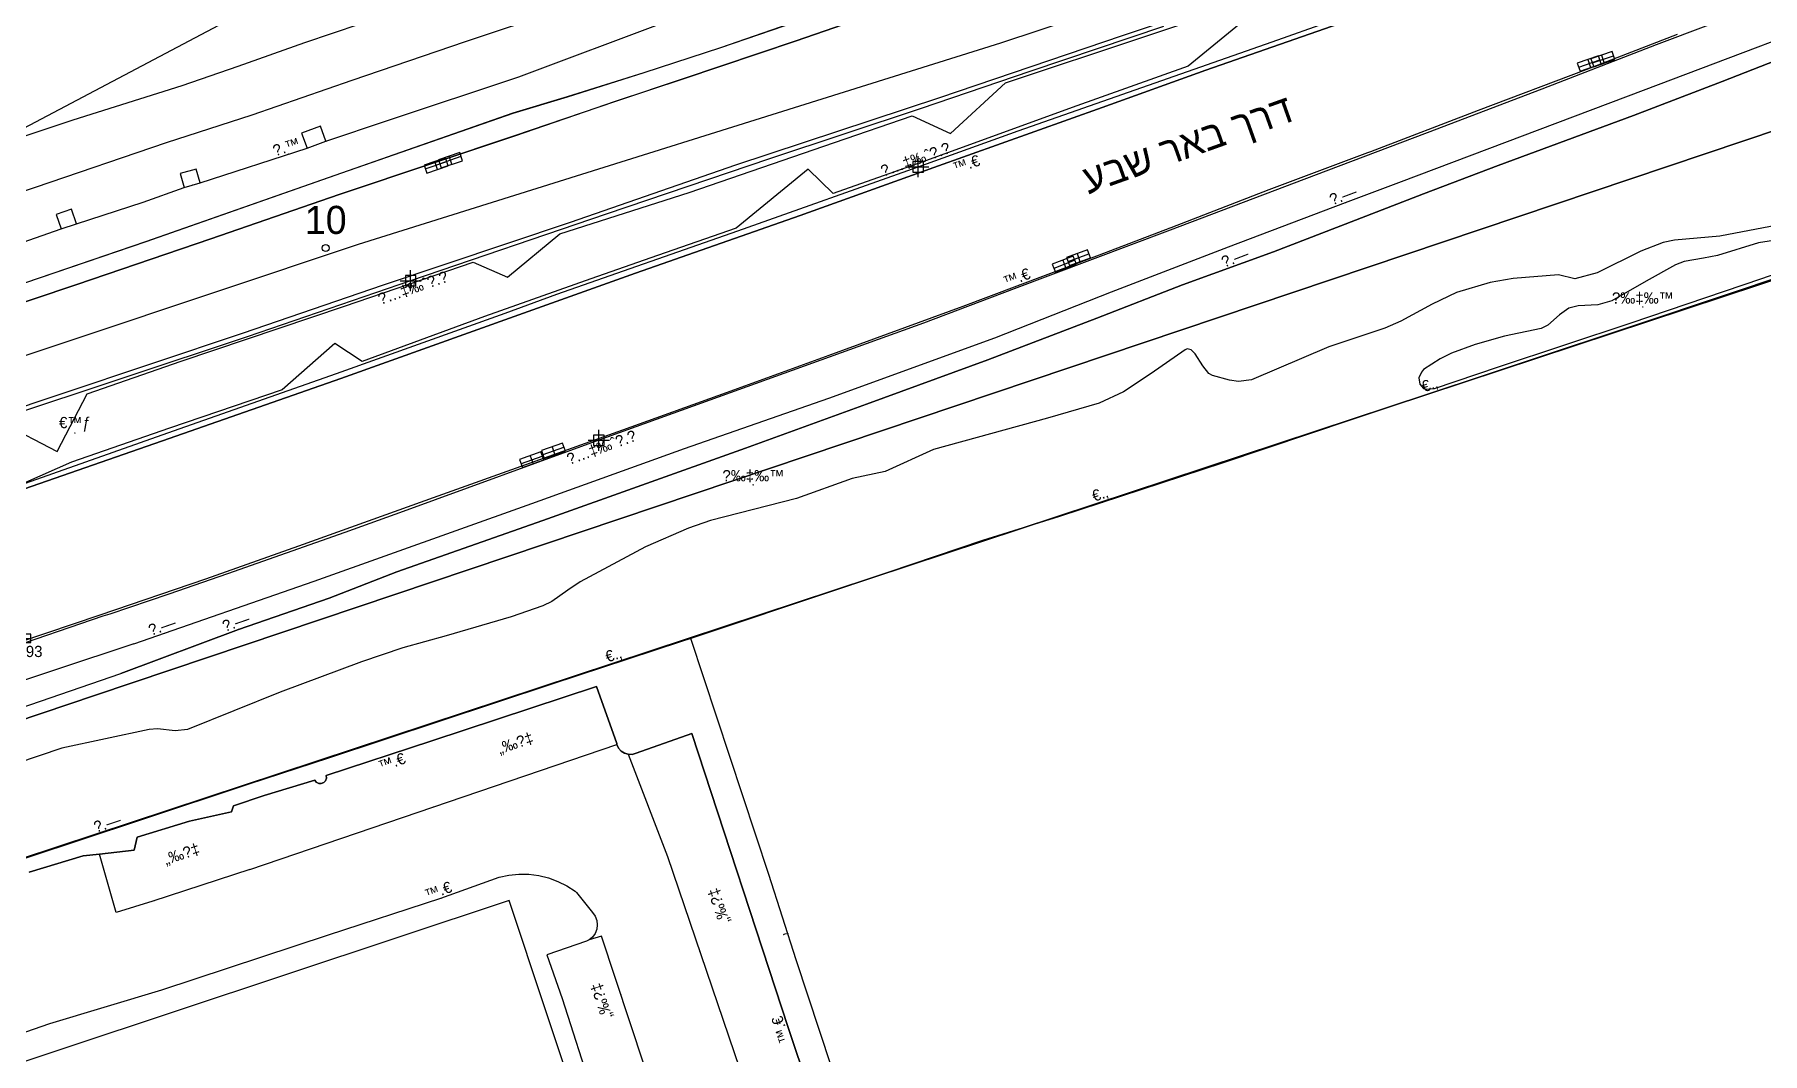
# Model space of a CAD drawing. Header units: metres. Extents: x 218299 to 220222, y 572714 to 574340.
# Drawn here: x 218954.7 to 219077.8, y 573027.5 to 573100 of the extents above; entities that cross this region are included whole.
import ezdxf
from ezdxf.enums import TextEntityAlignment as Align

# ---------------------------------------------------------------- set-up
doc = ezdxf.new("R2010")
doc.units = ezdxf.units.M
doc.header["$MEASUREMENT"] = 0
doc.header["$PDMODE"] = 66
doc.header["$PDSIZE"] = 0.75
for name, color, linetype in [('1602', 44, 'Continuous'), ('1603', 44, 'Continuous'), ('6011', 10, 'Continuous'), ('A_POINTS', 2, 'Continuous'), ('I_OTHER', 7, 'Continuous'), ('M2200', 253, 'Continuous'), ('M2401', 7, 'Continuous'), ('M2404', 7, 'Continuous'), ('M2407', 253, 'Continuous'), ('M2408', 253, 'Continuous'), ('M2420', 253, 'Continuous'), ('M2430', 253, 'Continuous'), ('m2511', 253, 'Continuous'), ('M2601', 253, 'Continuous'), ('M2602', 253, 'Continuous'), ('M2605', 253, 'Continuous'), ('M2802', 253, 'Continuous'), ('M2809', 253, 'Continuous'), ('M4903', 253, 'Continuous'), ('M5250', 253, 'Continuous')]:
    doc.layers.add(name, color=color, linetype=linetype)
doc.styles.add('HEBTXT', font='HEBTXT')
doc.styles.add('MAVAT_HEBTXT', font='HEBTXT')

# ---------------------------------------------------------------- blocks, each defined once
blk = doc.blocks.new('1603')
at = {"layer": 'A_POINTS'}
blk.add_circle((0, 0), 0.25, dxfattribs=at)
at = {"color": 0, "style": 'HEBTXT'}
blk.add_attdef('PARCEL_NUM', text='', height=2, dxfattribs=at).set_placement((0, 1), align=Align.CENTER)
at = {"color": 0, "style": 'HEBTXT', "flags": 1}
blk.add_attdef('LOT_NUM', text='', height=2, dxfattribs=at).set_placement((0, -2.5), align=Align.CENTER)
blk = doc.blocks.new('M2404')
blk.add_circle((0, 0), 0.025)
at = {"style": 'MAVAT_HEBTXT'}
blk.add_attdef('NAME', text='', height=0.8, dxfattribs=at).set_placement((0, 1.59), align=Align.MIDDLE)
blk = doc.blocks.new('M2407')
blk.add_circle((0, 0), 0.025)
at = {"style": 'MAVAT_HEBTXT'}
blk.add_attdef('NAME', text='', height=0.8, dxfattribs=at).set_placement((0, 1.59), align=Align.MIDDLE)
blk = doc.blocks.new('2511')
blk.add_point((0, 0))
at = {"style": 'HEBTXT'}
blk.add_attdef('TYPE', text='', height=0.8, dxfattribs=at).set_placement((0, 1.12), align=Align.MIDDLE)
blk = doc.blocks.new('M2802')
blk.add_circle((0, 0), 0.025)
at = {"style": 'MAVAT_HEBTXT'}
blk.add_attdef('NAME', text='', height=0.8, dxfattribs=at).set_placement((0, 1.59), align=Align.MIDDLE)
blk = doc.blocks.new('M2809')
blk.add_circle((0, 0), 0.025)
at = {"style": 'MAVAT_HEBTXT'}
blk.add_attdef('NAME', text='', height=0.8, dxfattribs=at).set_placement((0, 1.59), align=Align.MIDDLE)
blk = doc.blocks.new('M2601')
blk.add_circle((0, 0), 0.025)
at = {"style": 'MAVAT_HEBTXT'}
blk.add_attdef('NAME', text='', height=0.8, dxfattribs=at).set_placement((0, 1.59), align=Align.MIDDLE)
blk = doc.blocks.new('M2602')
blk.add_circle((0, 0), 0.025)
at = {"style": 'MAVAT_HEBTXT'}
blk.add_attdef('NAME', text='', height=0.8, dxfattribs=at).set_placement((0, 1.59), align=Align.MIDDLE)
blk = doc.blocks.new('M2605')
blk.add_circle((0, 0), 0.025)
at = {"style": 'MAVAT_HEBTXT'}
blk.add_attdef('NAME', text='', height=0.8, dxfattribs=at).set_placement((0, 1.59), align=Align.MIDDLE)
blk = doc.blocks.new('M5250')
blk.add_circle((0, 0), 0.025)
at = {"style": 'MAVAT_HEBTXT'}
blk.add_attdef('NAME', text='', height=0.8, dxfattribs=at).set_placement((0, 1.25), align=Align.MIDDLE)
blk = doc.blocks.new('M2430')
blk.add_circle((0, 0), 0.025)
at = {"style": 'MAVAT_HEBTXT'}
blk.add_attdef('NAME', text='', height=0.8, dxfattribs=at).set_placement((0, 1.25), align=Align.MIDDLE)
blk = doc.blocks.new('M4903')
blk.add_lwpolyline([(-1.6, -0.59), (1.6, -0.59), (1.6, 0.62), (-1.6, 0.62)], close=True)
for points in [[(-1.57, 0), (1.57, 0)], [(0, 0.62), (0, -0.59)]]:
    blk.add_lwpolyline(points)
at = {"style": 'MAVAT_HEBTXT', "flags": 1}
for tag, p in [('MARK', (0, 1.87)), ('IL', (0, -6.97))]:
    blk.add_attdef(tag, text='', height=0.8, dxfattribs=at).set_placement(p, align=Align.MIDDLE)
at = {"style": 'MAVAT_HEBTXT'}
for tag, p in [('HEIGHT', (0, -1.84)), ('NAME', (0, -4.41))]:
    blk.add_attdef(tag, text='', height=0.8, dxfattribs=at).set_placement(p, align=Align.MIDDLE)
blk = doc.blocks.new('111')
at = {"layer": 'M2200'}
blk.add_polyline3d([(218988.54, 573038.39, 566.92), (218933.01, 573019.95, 566.83), (218933.01, 573019.95, 566.83), (218933.01, 573019.95, 566.83), (218933.49, 573018.49, 566.83), (218936.83, 573008.46, 566.81), (218937.46, 573006.55, 566.81), (218939.31, 573000.98, 566.8), (218941.16, 572995.41, 566.79), (218948.4, 572973.6, 566.75), (218948.88, 572972.17, 566.74), (218985.88, 572984.46, 566.74), (218989, 572985.49, 566.74), (218988.92, 572985.74, 566.74), (218988.78, 572986.07, 566.74), (218992.13, 572987.35, 563.14), (218986.46, 573004.43, 563.14), (218991.88, 573006.23, 562.96), (218991.21, 573008.23, 566.74), (218992.49, 573008.65, 566.78), (218997.04, 573010.16, 566.92), (218997.04, 573010.16, 566.92), (218995.46, 573014.92, 566.92), (218996.25, 573015.18, 566.92)], close=True, dxfattribs=at)
at = {"layer": 'M2401'}
for points in [[(218941.62, 573076.84, 559.82), (218957.75, 573082.25, 560.27), (218967.28, 573085.5, 560.59), (218976.43, 573088.65, 560.79), (218983.17, 573090.91, 560.94), (218988.93, 573092.83, 561.07), (218996.1, 573095.28, 561.27), (219000.92, 573096.87, 561.46), (219008.98, 573099.59, 561.73), (219017.03, 573102.37, 561.96)], [(219046.92, 573104.89, 562.86), (219032.18, 573099.94, 562.39), (219019.18, 573095.52, 562.12), (219004.64, 573090.74, 561.75), (218992.89, 573086.65, 561.37), (218979.5, 573082.16, 561.07), (218969.6, 573078.78, 560.79), (218956.54, 573074.41, 560.34), (218943.62, 573070.1, 560.1)], [(218949.56, 573066.16, 560.19), (218963.86, 573071.1, 560.47), (218976.55, 573075.56, 560.87), (218989.22, 573080.08, 561.22), (218997.54, 573083.05, 561.45), (219009.25, 573087.16, 561.79), (219018.77, 573090.56, 562.06), (219030.75, 573094.85, 562.33), (219038.15, 573097.49, 562.56), (219048.7, 573101.18, 562.86)], [(218951.73, 573056.14, 559.83), (218959.42, 573058.72, 560.01), (218966.94, 573061.3, 560.29), (218973.56, 573063.63, 560.48), (218983.48, 573067.19, 560.68), (218996.62, 573071.9, 561.07), (219004, 573074.56, 561.31), (219011.31, 573077.21, 561.52), (219020.87, 573080.7, 561.73), (219030.56, 573084.36, 562.06), (219035.6, 573086.27, 562.16), (219035.67, 573086.3, 562.17), (219042.66, 573088.99, 562.41), (219049.67, 573091.63, 562.61), (219049.9, 573091.71, 562.62), (219057.56, 573094.65, 562.83), (219065.23, 573097.55, 563.12), (219071.74, 573100.05, 563.35)], [(219012.84, 573016.11, 558.37), (219008.4, 573029.36, 558.19), (219001.54, 573050.28, 558.03), (218997.58, 573048.87, 557.86), (218997.3, 573048.79, 557.86), (218997.02, 573048.8, 557.86), (218996.75, 573048.88, 557.86), (218996.51, 573049.03, 557.86), (218996.33, 573049.24, 557.86), (218996.21, 573049.5, 557.86), (218996.19, 573049.57, 557.86), (218994.76, 573053.62, 557.83), (218983.03, 573049.75, 557.92), (218975.5, 573047.29, 558.06), (218975.52, 573047.1, 558.06), (218975.46, 573046.92, 558.06), (218975.33, 573046.79, 558.06), (218975.15, 573046.72, 558.06), (218974.97, 573046.73, 558.06), (218974.8, 573046.82, 558.06), (218974.69, 573046.96, 558.06), (218971.1, 573045.86, 558.21), (218968.9, 573045.13, 558.21), (218968.77, 573044.7, 558.21), (218965.78, 573044.03, 558.21), (218962.05, 573042.89, 558.21), (218961.84, 573041.97, 558.21), (218959.37, 573041.7, 558.21), (218958.21, 573041.58, 558.21), (218954.35, 573040.41, 558.12)], [(218941.66, 573024.73, 557.92), (218955.83, 573029.63, 558.1), (218963.8, 573032.04, 558.1), (218975.67, 573035.96, 558.1), (218983.67, 573038.55, 558.1), (218987.82, 573040.05, 558.16), (218988.51, 573040.2, 558.17), (218989.22, 573040.27, 558.17), (218989.93, 573040.26, 558.16), (218990.64, 573040.17, 558.16), (218991.33, 573040, 558.16), (218992, 573039.75, 558.15), (218992.64, 573039.43, 558.14), (218993.23, 573039.05, 558.14), (218993.33, 573038.97, 558.13), (218994.47, 573037.54, 558.1), (218994.65, 573037.28, 558.1), (218994.77, 573036.98, 558.1), (218994.81, 573036.67, 558.1), (218994.77, 573036.35, 558.1), (218994.66, 573036.05, 558.1), (218994.47, 573035.79, 558.1), (218994.22, 573035.59, 558.1), (218994.04, 573035.49, 558.1), (218991.21, 573034.53, 558.18), (218992.3, 573031.41, 558.28), (218994.47, 573024.67, 558.28)]]:
    blk.add_polyline3d(points, dxfattribs=at)
at = {"layer": 'M2404'}
for points in [[(218941.62, 573076.84, 559.82), (218957.75, 573082.25, 560.27), (218967.28, 573085.5, 560.59), (218976.43, 573088.65, 560.79), (218983.17, 573090.91, 560.94), (218988.93, 573092.83, 561.07), (218996.1, 573095.28, 561.27), (219000.92, 573096.87, 561.46), (219008.98, 573099.59, 561.73), (219017.03, 573102.37, 561.96)], [(219046.92, 573104.89, 562.86), (219032.18, 573099.94, 562.39), (219019.18, 573095.52, 562.12), (219004.64, 573090.74, 561.75), (218992.89, 573086.65, 561.37), (218979.5, 573082.16, 561.07), (218969.6, 573078.78, 560.79), (218956.54, 573074.41, 560.34), (218943.62, 573070.1, 560.1)], [(219048.7, 573101.18, 562.86), (219038.15, 573097.49, 562.56), (219030.75, 573094.85, 562.33), (219018.77, 573090.56, 562.06), (219009.25, 573087.16, 561.79), (218997.54, 573083.05, 561.45), (218989.22, 573080.08, 561.22), (218976.55, 573075.56, 560.87), (218963.86, 573071.1, 560.47), (218949.56, 573066.16, 560.19)], [(218951.73, 573056.14, 559.83), (218959.42, 573058.72, 560.01), (218966.94, 573061.3, 560.29), (218973.56, 573063.63, 560.48), (218983.48, 573067.19, 560.68), (218996.62, 573071.9, 561.07), (219004, 573074.56, 561.31), (219011.31, 573077.21, 561.52), (219020.87, 573080.7, 561.73), (219030.56, 573084.36, 562.06), (219035.6, 573086.27, 562.16), (219035.67, 573086.3, 562.17), (219042.66, 573088.99, 562.41), (219049.67, 573091.63, 562.61), (219049.9, 573091.71, 562.62), (219057.56, 573094.65, 562.83), (219065.23, 573097.55, 563.12), (219071.74, 573100.05, 563.35)], [(218954.35, 573040.41, 558.12), (218958.21, 573041.58, 558.21), (218959.37, 573041.7, 558.21), (218961.84, 573041.97, 558.21), (218962.05, 573042.89, 558.21), (218965.78, 573044.03, 558.21), (218968.77, 573044.7, 558.21), (218968.9, 573045.13, 558.21), (218971.1, 573045.86, 558.21), (218974.69, 573046.96, 558.06), (218974.8, 573046.82, 558.06), (218974.97, 573046.73, 558.06), (218975.15, 573046.72, 558.06), (218975.33, 573046.79, 558.06), (218975.46, 573046.92, 558.06), (218975.52, 573047.1, 558.06), (218975.5, 573047.29, 558.06), (218983.03, 573049.75, 557.92), (218994.76, 573053.62, 557.83), (218996.19, 573049.57, 557.86), (218996.21, 573049.5, 557.86), (218996.33, 573049.24, 557.86), (218996.51, 573049.03, 557.86), (218996.75, 573048.88, 557.86), (218997.02, 573048.8, 557.86), (218997.3, 573048.79, 557.86), (218997.58, 573048.87, 557.86), (219001.54, 573050.28, 558.03), (219008.4, 573029.36, 558.19), (219012.84, 573016.11, 558.37)], [(218941.66, 573024.73, 557.92), (218955.83, 573029.63, 558.1), (218963.8, 573032.04, 558.1), (218975.67, 573035.96, 558.1), (218983.67, 573038.55, 558.1), (218987.82, 573040.05, 558.16), (218988.51, 573040.2, 558.17), (218989.22, 573040.27, 558.17), (218989.93, 573040.26, 558.16), (218990.64, 573040.17, 558.16), (218991.33, 573040, 558.16), (218992, 573039.75, 558.15), (218992.64, 573039.43, 558.14), (218993.23, 573039.05, 558.14), (218993.33, 573038.97, 558.13), (218994.47, 573037.54, 558.1), (218994.65, 573037.28, 558.1), (218994.77, 573036.98, 558.1), (218994.81, 573036.67, 558.1), (218994.77, 573036.35, 558.1), (218994.66, 573036.05, 558.1), (218994.47, 573035.79, 558.1), (218994.22, 573035.59, 558.1), (218994.04, 573035.49, 558.1), (218991.21, 573034.53, 558.18), (218992.3, 573031.41, 558.28), (218994.47, 573024.67, 558.28)]]:
    blk.add_polyline3d(points, dxfattribs=at)
at = {"layer": 'M2407'}
blk.add_polyline3d([(218934.61, 573078.75, 559.87), (218939.23, 573080.19, 559.84), (218940.34, 573080.6, 559.86), (218948.02, 573083.2, 559.96), (218956.63, 573086.19, 560.42), (218957.72, 573086.56, 560.42), (218962.47, 573088.11, 560.63), (218965.4, 573089.14, 560.51), (218966.53, 573089.48, 560.53), (218974.14, 573091.94, 560.85), (218975.48, 573092.43, 560.85), (218979.87, 573093.91, 561.06), (218989.22, 573097.02, 561.27), (218999.75, 573100.95, 561.59)], dxfattribs=at)
at = {"layer": 'M2408'}
for points in [[(218992.04, 573101.72, 561.31), (218985.4, 573099.51, 561.04), (218977.33, 573096.75, 560.93), (218970.2, 573094.29, 560.68), (218964.12, 573092.32, 560.48), (218954.79, 573089.14, 560.3), (218948.83, 573087.18, 560.14)], [(218954.11, 573082.37, 560.2), (218962.68, 573085.31, 560.45), (218976.61, 573090.19, 560.83), (218988.83, 573094.45, 561.19), (218992.69, 573095.61, 561.3), (218998.16, 573097.32, 561.45), (219003.6, 573099.11, 561.6), (219009.02, 573100.98, 561.76)]]:
    blk.add_polyline3d(points, dxfattribs=at)
at = {"layer": 'M2420'}
blk.add_lwpolyline([(218797.09, 573029.79), (218825.64, 573037.88), (218857.11, 573045.38), (218867.41, 573048.82), (218917.18, 573064.88), (218977.81, 573085.12), (219023.55, 573099.45), (219051.62, 573108.74), (219086.71, 573120.86), (219102.3, 573126.67), (219114.3, 573131.05), (219140.71, 573141.05), (219158.12, 573149.24), (219186.51, 573166.48), (219216.3, 573190.24), (219254.01, 573228.36), (219311.21, 573296.98), (219346.41, 573336.98), (219395.21, 573392.67), (219412.01, 573411.17), (219427.8, 573425.74), (219445.69, 573442.81), (219468.62, 573458.44)], dxfattribs=at)
blk.add_lwpolyline([(218797.09, 573029.79), (218825.64, 573037.88), (218857.11, 573045.38), (218867.41, 573048.82), (218917.18, 573064.88), (218977.81, 573085.12), (219023.55, 573099.45), (219051.62, 573108.74), (219086.71, 573120.86), (219102.3, 573126.67), (219114.3, 573131.05), (219140.71, 573141.05), (219158.12, 573149.24), (219186.51, 573166.48), (219216.3, 573190.24), (219254.01, 573228.36), (219311.21, 573296.98), (219346.41, 573336.98), (219395.21, 573392.67), (219412.01, 573411.17), (219427.8, 573425.74), (219445.69, 573442.81), (219468.62, 573458.44)], dxfattribs=at)
at = {"layer": 'M2420', "linetype": 'Continuous', "lineweight": -3}
blk.add_lwpolyline([(218797.09, 573029.79), (218825.64, 573037.88), (218857.11, 573045.38), (218867.41, 573048.82), (218917.18, 573064.88), (218977.81, 573085.12), (219023.55, 573099.45), (219051.62, 573108.74), (219086.71, 573120.86), (219102.3, 573126.67), (219114.3, 573131.05), (219140.71, 573141.05), (219158.12, 573149.24), (219186.51, 573166.48), (219216.3, 573190.24), (219254.01, 573228.36), (219311.21, 573296.98), (219346.41, 573336.98), (219395.21, 573392.67), (219412.01, 573411.17), (219427.8, 573425.74), (219445.69, 573442.81), (219468.62, 573458.44)], dxfattribs=at)
at = {"layer": 'M2430'}
for points in [[(218970.07, 573040.61, 558.02), (218996.21, 573049.5, 557.86)], [(218997.02, 573048.8, 557.81), (218999.81, 573041.53, 557.99), (219006.92, 573020.6, 558.09)], [(218970.07, 573040.61, 558.02), (218963.17, 573038.35, 558.12), (218960.56, 573037.54, 557.94), (218959.37, 573041.7, 557.94)], [(218998.15, 573026.67, 558.18), (218995.1, 573035.85, 558), (218994.22, 573035.59, 558)]]:
    blk.add_polyline3d(points, dxfattribs=at)
at = {"layer": 'm2511'}
for points in [[(219035.14, 573100.61, 563.32), (219025.68, 573097.43, 563.11), (219017.79, 573094.75, 562.96), (219007.08, 573091.18, 562.84), (218995.44, 573087.24, 562.27), (218981.52, 573082.51, 561.97), (218969.87, 573078.51, 561.61), (218952.38, 573072.7, 561.3), (218945.35, 573070.34, 561.07), (218933.22, 573066.25, 560.53), (218914.64, 573059.84, 559.99), (218900.01, 573054.64, 559.81), (218886.4, 573049.45, 559.27), (218874.65, 573045.14, 558.91), (218863.15, 573040.74, 558.55), (218851.32, 573036.42, 558.01), (218848.61, 573035.48, 557.47)], [(218840.4, 573031.32, 558.01), (218852.95, 573034.65, 558.37), (218855.47, 573035.45, 558.73), (218867.41, 573039.12, 558.91), (218879.22, 573042.82, 559.27), (218892.08, 573047.05, 559.45), (218905.97, 573051.65, 559.99), (218920.53, 573056.66, 560.35), (218936.5, 573062.02, 560.71), (218950.17, 573066.72, 561.07), (218964.24, 573071.68, 561.53), (218976.25, 573075.91, 561.8), (218988.25, 573080.21, 562.11), (218991.93, 573081.54, 562.22), (219004.81, 573086.05, 562.58), (219017.66, 573090.62, 562.99), (219024.78, 573093.18, 563.24), (219030.81, 573095.29, 563.5), (219036.84, 573097.4, 563.67), (219042.87, 573099.52, 563.76), (219047.02, 573100.98, 563.78)], [(219077.47, 573102.02, 564.32), (219070.22, 573099.29, 564.01), (219062.07, 573096.15, 563.64), (219053.9, 573093.03, 563.34), (219046.7, 573090.31, 563.14), (219035.6, 573086.11, 562.87), (219024.5, 573081.92, 562.53), (219018.03, 573079.49, 562.3), (218994.92, 573071.15, 561.68), (218980.99, 573066.09, 561.28), (218976.83, 573064.59, 561.04), (218972.66, 573063.11, 560.89), (218968.47, 573061.64, 560.81), (218964.29, 573060.2, 560.81), (218960.09, 573058.78, 560.88), (218959.6, 573058.62, 560.89), (218952.41, 573056.17, 560.71)]]:
    blk.add_polyline3d(points, dxfattribs=at)
at = {"layer": 'M2601'}
blk.add_polyline3d([(219015.63, 573015.21, 559.9), (219012.32, 573024.03, 559.6), (219008.97, 573034.17, 559.63), (219007.03, 573040.25, 559.6), (219001.47, 573057.05, 559.6)], dxfattribs=at)
at = {"layer": 'M2602'}
for points in [[(219085.34, 573084.89, 560.68), (219069.24, 573079.52, 560.23), (219069.24, 573079.52, 560.23)], [(219069.24, 573079.52, 559.93), (219051.61, 573073.64, 559.78), (219039.31, 573069.52, 559.36), (219039.31, 573069.52, 559.36)], [(219039.31, 573069.52, 559.18), (219027.72, 573065.73, 558.94), (219022.25, 573064.01, 558.85), (219022.25, 573064.01, 558.85)], [(219022.25, 573064.01, 558.7), (219012.14, 573060.61, 558.55), (219001.47, 573057.05, 558.47), (219000.74, 573056.8, 558.46), (218991.58, 573053.79, 558.49), (218975.68, 573048.53, 558.52), (218970, 573046.68, 558.52)]]:
    blk.add_polyline3d(points, dxfattribs=at)
at = {"layer": 'M2605'}
for points in [[(218961.82, 573056.65, 560.01), (218974.65, 573061.13, 560.37), (218990.16, 573066.64, 560.79), (219001.01, 573070.56, 561.12), (219011.3, 573074.14, 561.3), (219023.12, 573078.44, 561.69), (219031.43, 573081.71, 561.83), (219039.75, 573084.92, 562.03), (219048.1, 573088.07, 562.27), (219052.08, 573089.56, 562.41), (219069.3, 573096.08, 562.99), (219086.51, 573102.6, 563.65)], [(219087.26, 573101.51, 560.23), (219081.46, 573099.24, 560.08), (219074.92, 573096.68, 559.72), (219068.6, 573094.28, 559.3), (219058.95, 573090.71, 558.85), (219053.64, 573088.7, 558.86), (219048.81, 573086.82, 558.7), (219042.95, 573084.57, 558.67), (219036.47, 573082.22, 558.52), (219030.37, 573079.84, 558.41), (219022.62, 573076.87, 558.29), (219013.97, 573073.72, 558.14), (219005.36, 573070.58, 558.02), (218990.93, 573065.44, 557.72), (218980.53, 573061.78, 557.63), (218975.71, 573059.92, 557.62), (218969.25, 573057.69, 557.53), (218960.89, 573054.56, 557.67)], [(218961.82, 573056.65, 560.01), (218950.85, 573053.04, 559.65), (218939.36, 573048.97, 559.47), (218926.87, 573044.54, 559.11), (218915.23, 573040.25, 558.82), (218912.53, 573039.25, 558.75), (218899.71, 573034.36, 558.57), (218884.96, 573028.93, 558.21), (218875.43, 573025.31, 558.03), (218863.83, 573021.34, 558.03), (218859.6, 573020.24, 558.03), (218851.61, 573018.17, 557.85), (218839.85, 573015.31, 557.49), (218828.83, 573012.73, 557.31), (218816.87, 573010.41, 556.77), (218817.3, 573008.1, 556.77), (218826.26, 573009.84, 556.41), (218838.57, 573012.51, 556.41), (218850.38, 573015.5, 556.59), (218860.34, 573018.41, 556.59), (218872.46, 573022.65, 556.59), (218881.08, 573025.83, 556.43)], [(218946.36, 573049.56, 557.49), (218947.28, 573049.88, 557.49), (218960.89, 573054.56, 557.67)], [(218970, 573046.68, 558.28), (218962.29, 573044.11, 558.28), (218950.15, 573040.09, 558.28), (218950.15, 573040.09, 558.28), (218950.15, 573040.09, 558.28), (218950.15, 573040.09, 558.28)]]:
    blk.add_polyline3d(points, dxfattribs=at)
at = {"layer": 'M2802'}
for points in [[(219017.03, 573102.37, 562.04), (219008.98, 573099.59, 561.81), (219000.92, 573096.87, 561.59), (218996.1, 573095.27, 561.45), (218988.92, 573092.83, 561.25), (218983.17, 573090.91, 561.09), (218976.43, 573088.65, 560.91), (218967.28, 573085.5, 560.65), (218957.75, 573082.24, 560.38), (218941.62, 573076.83, 559.93)], [(218954.11, 573082.37, 560.33), (218962.67, 573085.3, 560.57), (218976.61, 573090.18, 560.97), (218988.83, 573094.44, 561.31), (218992.69, 573095.6, 561.42), (218998.16, 573097.32, 561.56), (219003.6, 573099.11, 561.71), (219009.02, 573100.97, 561.87)], [(218948.3, 573090.9, 558.7), (218957.5, 573093.95, 559.01), (218965.25, 573096.41, 559.28), (218969.24, 573097.78, 559.42), (218973.99, 573099.46, 559.64), (218977.92, 573100.8, 559.82)], [(218992.04, 573101.72, 561.31), (218985.4, 573099.51, 561.04), (218977.33, 573096.75, 560.93), (218970.2, 573094.29, 560.68), (218964.12, 573092.32, 560.48), (218954.79, 573089.14, 560.3), (218948.83, 573087.18, 560.14)], [(219079.36, 573086.55, 560.01), (219074.75, 573085.68, 559.77), (219071.52, 573085.4, 559.62), (219070.7, 573085.23, 559.58), (219069.12, 573084.61, 559.51), (219066.01, 573083.07, 559.38), (219064.42, 573082.64, 559.32), (219063.26, 573082.93, 559.32), (219060.02, 573082.66, 559.24), (219058.39, 573082.38, 559.2), (219055.99, 573081.66, 559.14), (219054.25, 573080.83, 559.1), (219052.04, 573079.64, 559.04), (219050.9, 573079.14, 559.02), (219046.9, 573077.81, 559.08), (219041.39, 573075.46, 559.02), (219040.47, 573075.34, 559.02), (219039.82, 573075.43, 559.02), (219038.61, 573075.77, 559.02), (219038.36, 573075.91, 559.01), (219037.92, 573076.46, 558.96), (219037.38, 573077.3, 558.86), (219037.11, 573077.58, 558.82), (219036.82, 573077.65, 558.79), (219036.66, 573077.58, 558.78), (219034.24, 573075.91, 558.72), (219032.27, 573074.6, 558.72), (219030.54, 573073.8, 558.72), (219026.87, 573072.72, 558.72), (219018.76, 573070.5, 558.72), (219015.32, 573068.94, 558.78), (219012.95, 573068.42, 558.78), (219008.99, 573067.01, 558.72), (219002.87, 573065.44, 558.48), (219001.3, 573064.89, 558.44), (218998.24, 573063.56, 558.36), (218993.6, 573061.08, 558.24), (218992.72, 573060.49, 558.22), (218991.57, 573059.67, 558.19), (218990.94, 573059.36, 558.18), (218988.67, 573058.58, 558.11), (218984.06, 573057.24, 557.94), (218980.97, 573056.37, 557.82), (218978.03, 573055.38, 557.77), (218972.23, 573053.21, 557.76), (218965.64, 573050.56, 557.76), (218964.74, 573050.47, 557.76), (218963.49, 573050.61, 557.76), (218962.89, 573050.57, 557.76), (218956.69, 573049.24, 557.76), (218953.45, 573048.15, 557.76)], [(218947.28, 573049.88, 557.49), (218960.89, 573054.56, 557.67), (218969.25, 573057.69, 557.53), (218975.71, 573059.92, 557.62), (218980.53, 573061.78, 557.63), (218990.93, 573065.44, 557.72), (219005.36, 573070.58, 558.02), (219013.97, 573073.72, 558.14), (219022.62, 573076.87, 558.29), (219030.37, 573079.84, 558.41), (219036.47, 573082.22, 558.52), (219042.95, 573084.57, 558.67), (219048.81, 573086.82, 558.7), (219053.64, 573088.7, 558.86), (219058.95, 573090.71, 558.85), (219068.6, 573094.28, 559.3), (219074.92, 573096.68, 559.72), (219081.46, 573099.24, 560.08), (219087.26, 573101.51, 560.23)], [(219079.32, 573085.49, 560.1), (219077.49, 573085.2, 560.04), (219074.58, 573084.31, 559.95), (219073.57, 573084.12, 559.9), (219072.21, 573083.88, 559.83), (219071.58, 573083.63, 559.8), (219069.51, 573082.47, 559.71), (219067.05, 573081.07, 559.62), (219066.06, 573080.79, 559.59), (219064.65, 573080.71, 559.55), (219063.98, 573080.55, 559.53), (219063.32, 573080.09, 559.5), (219062.49, 573079.34, 559.46), (219062.01, 573079.11, 559.44), (219059.42, 573078.56, 559.35), (219057.32, 573077.97, 559.32), (219055.64, 573077.36, 559.36), (219054.83, 573076.96, 559.39), (219053.65, 573076.18, 559.41), (219053.49, 573076.01, 559.41), (219053.3, 573075.6, 559.41), (219053.37, 573075.14, 559.41), (219053.64, 573074.84, 559.46), (219053.82, 573074.79, 559.47), (219054.43, 573074.83, 559.44), (219058.98, 573076.38, 559.44), (219068.44, 573079.51, 559.5), (219077.74, 573082.67, 560.1), (219083.15, 573084.56, 560.16)]]:
    blk.add_polyline3d(points, dxfattribs=at)
at = {"layer": 'M2809'}
for points in [[(219017.03, 573102.37, 562.04), (219008.98, 573099.59, 561.81), (219000.92, 573096.87, 561.59), (218996.1, 573095.27, 561.45), (218988.92, 573092.83, 561.25), (218983.17, 573090.91, 561.09), (218976.43, 573088.65, 560.9), (218967.28, 573085.5, 560.65), (218957.75, 573082.24, 560.38), (218941.62, 573076.83, 559.93)], [(218954.11, 573082.37, 560.33), (218962.67, 573085.3, 560.57), (218976.61, 573090.18, 560.97), (218988.83, 573094.44, 561.31), (218992.69, 573095.6, 561.41), (218998.16, 573097.32, 561.56), (219003.6, 573099.11, 561.71), (219009.02, 573100.97, 561.86)], [(219041.85, 573101.84, 563.04), (219036.88, 573097.78, 562.81), (219028.63, 573094.85, 562.58), (219017.98, 573090.98, 562.28), (219011.6, 573088.72, 562.11), (219009.82, 573090.44, 562.15), (219004.69, 573086.26, 561.91), (218999.1, 573084.3, 561.76), (218994.35, 573082.65, 561.63), (218986.78, 573079.96, 561.42), (218978.07, 573076.75, 561.17), (218976.13, 573078.04, 561.19), (218972.37, 573074.74, 561.01), (218964.35, 573072.01, 560.8), (218957.36, 573069.6, 560.6), (218949.55, 573066.15, 560.36)], [(218952.43, 573072.4, 560.64), (218956.35, 573070.36, 560.62), (218958.49, 573074.45, 560.8), (218965.17, 573076.79, 560.99), (218976.81, 573080.7, 561.3), (218985.96, 573083.83, 561.55), (218988.42, 573082.75, 561.55), (218992.15, 573085.84, 561.72), (219001.36, 573088.79, 561.96), (219011.71, 573092.35, 562.25), (219017.23, 573094.24, 562.4), (219019.97, 573092.98, 562.39), (219023.87, 573096.6, 562.58), (219033.72, 573099.88, 562.85), (219045.06, 573103.66, 563.15)]]:
    blk.add_polyline3d(points, dxfattribs=at)
at = {"layer": 'M5250'}
for points in [[(218973.75, 573093.02, 560.85), (218974.14, 573091.94, 560.85), (218975.48, 573092.43, 560.85), (218975.09, 573093.51, 560.85), (218973.75, 573093.02, 560.85)], [(218965.11, 573090.13, 560.51), (218965.4, 573089.14, 560.51), (218966.53, 573089.48, 560.53), (218966.24, 573090.46, 560.53), (218965.11, 573090.13, 560.51)], [(218956.27, 573087.23, 560.42), (218956.63, 573086.19, 560.42), (218957.72, 573086.56, 560.42), (218957.36, 573087.6, 560.42), (218956.27, 573087.23, 560.42)]]:
    blk.add_polyline3d(points, dxfattribs=at)
at = {"layer": 'M2404'}
ref = blk.add_blockref('M2404', (219020.9, 573091.32), dxfattribs=dict(at, xscale=0.5, yscale=0.5, zscale=0.5))
ref.add_attrib('NAME', '™.€', dxfattribs={"layer": '0', "height": 0.8, "rotation": 18.9152, "style": 'MAVAT_HEBTXT'}).set_placement((219021.08, 573090.8), align=Align.MIDDLE)
ref = blk.add_blockref('M2404', (219024.86, 573082.21), dxfattribs=dict(at, xscale=0.5, yscale=0.5, zscale=0.5))
ref.add_attrib('NAME', '™.€', dxfattribs={"layer": '0', "height": 0.8, "rotation": 20.7234, "style": 'MAVAT_HEBTXT'}).set_placement((219024.67, 573082.72), align=Align.MIDDLE)
ref = blk.add_blockref('M2404', (218979.98, 573048.75), dxfattribs=dict(at, xscale=0.5, yscale=0.5, zscale=0.5))
ref.add_attrib('NAME', '™.€', dxfattribs={"layer": '0', "height": 0.8, "rotation": 19.8314, "style": 'MAVAT_HEBTXT'}).set_placement((218980.17, 573048.23), align=Align.MIDDLE)
ref = blk.add_blockref('M2404', (218983.67, 573038.55), dxfattribs=dict(at, xscale=0.5, yscale=0.5, zscale=0.5))
ref.add_attrib('NAME', '™.€', dxfattribs={"layer": '0', "height": 0.8, "rotation": 19.8314, "style": 'MAVAT_HEBTXT'}).set_placement((218983.48, 573039.07), align=Align.MIDDLE)
ref = blk.add_blockref('M2404', (219008.4, 573029.36), dxfattribs=dict(at, xscale=0.5, yscale=0.5, zscale=0.5))
ref.add_attrib('NAME', '™.€', dxfattribs={"layer": '0', "height": 0.8, "rotation": 108.5224, "style": 'MAVAT_HEBTXT'}).set_placement((219007.88, 573029.19), align=Align.MIDDLE)
at = {"layer": 'M2407'}
ref = blk.add_blockref('M2407', (218972.84, 573091.52), dxfattribs=dict(at, xscale=0.5, yscale=0.5, zscale=0.5))
ref.add_attrib('NAME', '\x8e.™', dxfattribs={"layer": '0', "height": 0.8, "rotation": 17.9404, "style": 'MAVAT_HEBTXT'}).set_placement((218972.67, 573092.04), align=Align.MIDDLE)
at = {"layer": 'M2430'}
ref = blk.add_blockref('M2430', (218983.14, 573045.05), dxfattribs=dict(at, xscale=0.5, yscale=0.5, zscale=0.5))
ref.add_attrib('NAME', '„‰\x90‡', dxfattribs={"layer": '0', "height": 0.8, "rotation": 18.7758, "style": 'MAVAT_HEBTXT'}).set_placement((218988.99, 573049.55), align=Align.MIDDLE)
ref = blk.add_blockref('M2430', (218963.26, 573038.38), dxfattribs=dict(at, xscale=0.5, yscale=0.5, zscale=0.5))
ref.add_attrib('NAME', '„‰\x90‡', dxfattribs={"layer": '0', "height": 0.8, "rotation": 18.1135, "style": 'MAVAT_HEBTXT'}).set_placement((218965.23, 573041.66), align=Align.MIDDLE)
ref = blk.add_blockref('M2430', (219002.11, 573034.75), dxfattribs=dict(at, xscale=0.5, yscale=0.5, zscale=0.5))
ref.add_attrib('NAME', '„‰\x90‡', dxfattribs={"layer": '0', "height": 0.8, "rotation": 108.7482, "style": 'MAVAT_HEBTXT'}).set_placement((219003.5, 573038.02), align=Align.MIDDLE)
ref = blk.add_blockref('M2430', (218996.48, 573031.7), dxfattribs=dict(at, xscale=0.5, yscale=0.5, zscale=0.5))
ref.add_attrib('NAME', '„‰\x90‡', dxfattribs={"layer": '0', "height": 0.8, "rotation": 108.3478, "style": 'MAVAT_HEBTXT'}).set_placement((218995.15, 573031.26), align=Align.MIDDLE)
at = {"layer": 'm2511'}
ref = blk.add_blockref('2511', (219017.66, 573090.62), dxfattribs=dict(at, xscale=0.5, yscale=0.5, zscale=0.5))
ref.add_attrib('TYPE', '\x9a…‡‰ˆ\x81.\x8e', dxfattribs={"layer": '0', "height": 0.8, "rotation": 19.5679, "style": 'HEBTXT'}).set_placement((219017.47, 573091.13), align=Align.MIDDLE)
ref = blk.add_blockref('2511', (218981.52, 573082.51), dxfattribs=dict(at, xscale=0.5, yscale=0.5, zscale=0.5))
ref.add_attrib('TYPE', '\x9a…‡‰ˆ\x81.\x8e', dxfattribs={"layer": '0', "height": 0.8, "rotation": 18.9556, "style": 'HEBTXT'}).set_placement((218981.69, 573081.99), align=Align.MIDDLE)
ref = blk.add_blockref('2511', (218994.92, 573071.15), dxfattribs=dict(at, xscale=0.5, yscale=0.5, zscale=0.5))
ref.add_attrib('TYPE', '\x9a…‡‰ˆ\x81.\x8e', dxfattribs={"layer": '0', "height": 0.8, "rotation": 19.9609, "style": 'HEBTXT'}).set_placement((218995.11, 573070.63), align=Align.MIDDLE)
at = {"layer": 'M2601'}
ref = blk.add_blockref('M2601', (219008.36, 573036.06), dxfattribs=dict(at, xscale=0.5, yscale=0.5, zscale=0.5))
ref.add_attrib('NAME', '‚', dxfattribs={"layer": '0', "height": 0.8, "rotation": 107.6483, "style": 'MAVAT_HEBTXT'}).set_placement((219007.84, 573035.89), align=Align.MIDDLE)
at = {"layer": 'M2602'}
ref = blk.add_blockref('M2602', (219054.27, 573074.53), dxfattribs=dict(at, xscale=0.5, yscale=0.5, zscale=0.5))
ref.add_attrib('NAME', '€.‚', dxfattribs={"layer": '0', "height": 0.8, "rotation": 18.454, "style": 'MAVAT_HEBTXT'}).set_placement((219054.09, 573075.05), align=Align.MIDDLE)
ref = blk.add_blockref('M2602', (219030.79, 573066.74), dxfattribs=dict(at, xscale=0.5, yscale=0.5, zscale=0.5))
ref.add_attrib('NAME', '€.‚', dxfattribs={"layer": '0', "height": 0.8, "rotation": 18.1111, "style": 'MAVAT_HEBTXT'}).set_placement((219030.62, 573067.26), align=Align.MIDDLE)
ref = blk.add_blockref('M2602', (218996.14, 573055.29), dxfattribs=dict(at, xscale=0.5, yscale=0.5, zscale=0.5))
ref.add_attrib('NAME', '€.‚', dxfattribs={"layer": '0', "height": 0.8, "rotation": 18.1813, "style": 'MAVAT_HEBTXT'}).set_placement((218995.97, 573055.82), align=Align.MIDDLE)
at = {"layer": 'M2605'}
ref = blk.add_blockref('M2605', (219048.1, 573088.07), dxfattribs=dict(at, xscale=0.5, yscale=0.5, zscale=0.5))
ref.add_attrib('NAME', '\x9a.—', dxfattribs={"layer": '0', "height": 0.8, "rotation": 20.4139, "style": 'MAVAT_HEBTXT'}).set_placement((219047.91, 573088.59), align=Align.MIDDLE)
ref = blk.add_blockref('M2605', (219040.41, 573083.65), dxfattribs=dict(at, xscale=0.5, yscale=0.5, zscale=0.5))
ref.add_attrib('NAME', '\x9a.—', dxfattribs={"layer": '0', "height": 0.8, "rotation": 20.962, "style": 'MAVAT_HEBTXT'}).set_placement((219040.21, 573084.16), align=Align.MIDDLE)
ref = blk.add_blockref('M2605', (218964, 573057.41), dxfattribs=dict(at, xscale=0.5, yscale=0.5, zscale=0.5))
ref.add_attrib('NAME', '\x9a.—', dxfattribs={"layer": '0', "height": 0.8, "rotation": 19.2419, "style": 'MAVAT_HEBTXT'}).set_placement((218963.81, 573057.93), align=Align.MIDDLE)
ref = blk.add_blockref('M2605', (218969.25, 573057.69), dxfattribs=dict(at, xscale=0.5, yscale=0.5, zscale=0.5))
ref.add_attrib('NAME', '\x9a.—', dxfattribs={"layer": '0', "height": 0.8, "rotation": 19.0574, "style": 'MAVAT_HEBTXT'}).set_placement((218969.07, 573058.21), align=Align.MIDDLE)
ref = blk.add_blockref('M2605', (218960.08, 573043.38), dxfattribs=dict(at, xscale=0.5, yscale=0.5, zscale=0.5))
ref.add_attrib('NAME', '\x9a.—', dxfattribs={"layer": '0', "height": 0.8, "rotation": 18.32, "style": 'MAVAT_HEBTXT'}).set_placement((218959.91, 573043.9), align=Align.MIDDLE)
at = {"layer": 'M2802'}
ref = blk.add_blockref('M2802', (219069.26, 573080.63, 559.71), dxfattribs=dict(at, xscale=0.5, yscale=0.5, zscale=0.5))
ref.add_attrib('NAME', '\x8d‰‡‰™', dxfattribs={"layer": '0', "height": 0.8, "style": 'MAVAT_HEBTXT'}).set_placement((219069.26, 573081.26, 559.71), align=Align.MIDDLE)
ref = blk.add_blockref('M2802', (219005.92, 573067.98, 558.48), dxfattribs=dict(at, xscale=0.5, yscale=0.5, zscale=0.5))
ref.add_attrib('NAME', '\x8d‰‡‰™', dxfattribs={"layer": '0', "height": 0.8, "style": 'MAVAT_HEBTXT'}).set_placement((219005.92, 573068.61, 558.48), align=Align.MIDDLE)
at = {"layer": 'M2809'}
ref = blk.add_blockref('M2809', (218957.61, 573071.67, 560.36), dxfattribs=dict(at, xscale=0.5, yscale=0.5, zscale=0.5))
ref.add_attrib('NAME', '€™ƒ', dxfattribs={"layer": '0', "height": 0.8, "style": 'MAVAT_HEBTXT'}).set_placement((218957.61, 573072.3, 560.36), align=Align.MIDDLE)
at = {"layer": 'M4903'}
for p, xscale, yscale, zscale, rotation in [((219066.42, 573098.27, 562.93), 0.5, 0.5, 0.5, 19.10606392862567), ((219065.45, 573097.97, 562.9), 0.5, 0.5, 0.5, 18.860181756597), ((218983.34, 573090.72, 560.87), 0.5, 0.5, 0.5, 198.6768197912041), ((218984.36, 573091.09, 560.87), 0.4999999999999993, 0.4999999999999993, 0.4999999999999993, 198.697514516754), ((219028.07, 573083.68, 561.84), 0.5, 0.5, 0.5, 21.21715918424889), ((219029.08, 573084.15, 561.86), 0.4999999999999999, 0.4999999999999999, 0.4999999999999999, 19.95395485077342), ((218991.69, 573070.4, 560.8), 0.4999999999999998, 0.4999999999999998, 0.4999999999999998, 19.28628749258716), ((218990.14, 573069.76, 560.8), 0.5, 0.5, 0.5, 20.12056930150382)]:
    blk.add_blockref('M4903', p, dxfattribs=dict(at, xscale=xscale, yscale=yscale, zscale=zscale, rotation=rotation))
ref = blk.add_blockref('M4903', (218953.67, 573057.04, 559.93), dxfattribs=dict(at, xscale=0.5, yscale=0.5, zscale=0.5))
ref.add_attrib('HEIGHT', '559.93', dxfattribs={"height": 0.8, "style": 'MAVAT_HEBTXT'}).set_placement((218953.67, 573056.12), align=Align.MIDDLE)
at = {"layer": 'M5250', "xscale": 0.5, "yscale": 0.5, "zscale": 0.5}
for p in [(218975.48, 573092.43, 560.85), (218966, 573089.32, 560.52), (218957.72, 573086.56, 560.42)]:
    blk.add_blockref('M5250', p, dxfattribs=at)

msp = doc.modelspace()

# ---------------------------------------------------------------- linework, layer by layer
at = {"layer": '1602'}
for points in [[(218801.0406, 573053.2139), (218894.6999, 573083.1114), (218942.3085, 573099.352), (219073.0976, 573143.3017), (219109.4634, 573155.6423), (219126.7309, 573162.6274), (219147.0646, 573172.455), (219153.9078, 573152.8939), (219156.5164, 573145.485), (219163.763, 573125.1858), (219148.197, 573117.6126), (219127.9316, 573109.4794), (219089.73, 573096.92), (218959.08, 573053.01), (218911.15, 573036.85), (218816.36, 573006.59), (218797.16, 573002.71), (218794.1301, 573015.6506), (218792.1773, 573028.5919), (218788.8683, 573051.1248)], [(218819.03, 572996.73), (218798.65, 572992.7), (218797.16, 573002.71), (218816.36, 573006.59), (218911.15, 573036.85), (218959.08, 573053.01), (219089.73, 573096.92), (219093.4, 573087.46), (218879.97, 573016.99)], [(218879.4, 572920.69), (218877.61, 572931.98), (218890.81, 572945.16), (218879.97, 573016.99), (219093.4, 573087.46), (219114.6, 573032.79), (219119.77, 573019.75), (219104.59, 573015.16), (218937.09, 572960.83), (218893.38, 572914.69), (218892.204, 572922.603)]]:
    msp.add_lwpolyline(points, close=True, dxfattribs=at)
at = {"layer": '6011'}
msp.add_lwpolyline([(218766.86, 573047.42), (218908.12, 573069.16), (219008.66, 573122.26), (219131.45, 573164.73), (219236.5402, 573250.4558)], dxfattribs=at)

# ---------------------------------------------------------------- block references
msp.add_blockref('111', (0, 0))
at = {"layer": '1603'}
msp.add_blockref('1603', (218975.4742, 573084.8372), dxfattribs=at).add_auto_attribs({'PARCEL_NUM': '10'})

# ---------------------------------------------------------------- texts
at = {"layer": 'I_OTHER', "style": 'HEBTXT'}
msp.add_text('עבש ראב ךרד', height=2, rotation=19.610709, dxfattribs=at).set_placement((219044.519, 573093.9331), align=Align.RIGHT)

doc.saveas('drawing.dxf')
